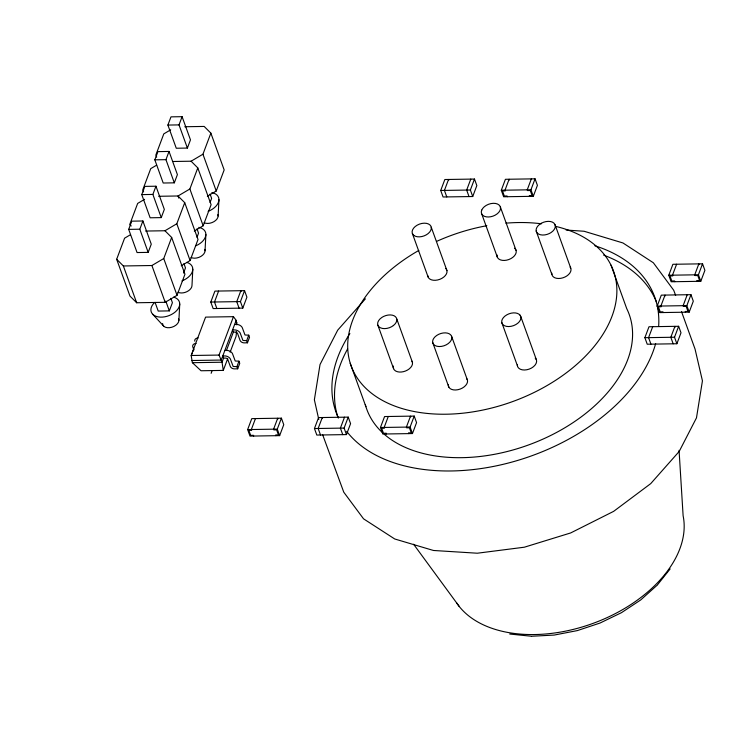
<?xml version="1.0" encoding="UTF-8"?>
<svg xmlns="http://www.w3.org/2000/svg" width="742" height="742" viewBox="0 0 742 742"><rect width="100%" height="100%" fill="white"/><g stroke="black" fill="none" stroke-linecap="round" stroke-linejoin="round"><path stroke-width="1.11" d="M178.915 320.312L179.731 304.007M192.809 269.235L191.983 285.54A8.459 5.37 -19.9 0 1 186.882 291.699A8.459 5.37 -19.9 0 1 178.006 292.255M205.052 250.777L205.877 234.463M218.12 216.005L218.946 199.691M236.42 331.637L236.141 336.191L230.113 352.227M236.819 324.801L236.169 320.358L233.47 316.676L205.59 317.112L191.158 355.501L192.382 362.69L201.045 370.759L223.286 370.406L227.701 358.646M145.562 231.05L164.965 230.753L171.662 237.449L184.953 274.234L177.032 295.316L165.197 302.309L136.658 302.755L129.961 296.058L116.67 259.264L124.591 238.182L130.509 234.695M128.691 229.38L131.77 221.162L142.891 220.986L151.266 244.164L148.177 252.382L137.066 252.549L128.691 229.38L139.802 229.204L142.891 220.986M141.759 194.608L144.848 186.39L155.959 186.223L164.334 209.392L161.246 217.61L150.134 217.786L141.759 194.608L152.871 194.432L155.959 186.223M154.828 159.836L157.916 151.628L169.028 151.451L177.403 174.62L174.314 182.838L163.203 183.014L154.828 159.836L165.948 159.66L169.028 151.451M167.896 125.064L170.985 116.856L182.096 116.679L190.471 139.858L187.392 148.066L176.271 148.242L167.896 125.064L179.017 124.897L182.096 116.679M116.67 259.264L123.358 265.97L151.897 265.515L163.741 258.531L171.662 237.449M164.965 230.753L176.809 223.759L184.73 202.677L178.034 195.981L158.63 196.287M178.822 198.142L178.034 195.981L189.878 188.987L197.799 167.905L191.102 161.209L172.84 161.496M191.102 161.209L202.946 154.215L210.867 133.143L204.18 126.437L184.767 126.743M155.069 302.374L158.213 311.065L169.324 310.889L172.413 302.68L170.845 298.33M183.552 273.047L185.481 267.908L183.914 263.568M197.01 237.245L198.55 233.136L196.982 228.796M210.079 202.473L211.618 198.364L210.051 194.024M181.224 265.794L190.1 260.553L198.021 239.471L184.73 202.677M194.293 231.022L203.169 225.781L211.099 204.699L197.799 167.905M207.361 196.25L216.237 191.009L224.167 169.927L210.867 133.143M210.793 302.05L214.911 291.105L244.554 290.641L246.91 297.152L242.801 308.106L213.149 308.57L210.793 302.05L240.445 301.586L244.554 290.641M191.761 354.426L192.447 352.608M192.79 351.689L193.82 348.953M218.612 291.04L214.503 301.994L216.85 308.514M211.136 373.319L212.166 370.583M223.286 370.406L222.034 362.226L219.038 355.066L233.47 316.676M236.169 320.358L221.246 360.055L191.603 360.519M224.854 350.474L227.321 350.456A4.99 3.385 20.6 0 1 232.441 353.517L235.223 361.011L238.97 361.178L236.911 366.65L233.164 366.483L230.382 358.998A4.99 3.385 20.6 0 0 225.262 355.937L222.795 355.947L223.574 358.117L222.034 362.226L192.382 362.69M226.449 350.484L233.35 332.11L232.571 329.94L235.038 329.93A4.99 3.385 20.6 0 1 240.158 332.982L242.94 340.476L246.687 340.643L248.746 335.171L244.999 334.994L242.217 327.51A4.99 3.385 20.6 0 0 237.097 324.449L234.63 324.467M236.179 324.579L236.958 322.529M223.574 358.117L225.429 358.089A1.994 1.354 20.6 0 1 227.803 359.508L230.289 366.39A3.487 2.374 20.6 0 0 234.453 368.876L237.69 368.82L239.749 363.348L238.97 361.178M233.35 332.11L235.205 332.082A1.994 1.354 20.6 0 1 237.579 333.501L240.065 340.383A3.487 2.374 20.6 0 0 244.229 342.869L247.466 342.813L249.525 337.341L248.746 335.171M247.642 429.581L251.761 418.636L281.403 418.173L283.759 424.684L279.641 435.637L249.998 436.101L247.642 429.581L277.285 429.117L281.403 418.173M255.461 418.571L251.343 429.525L251.612 430.249L248.83 430.295L250.657 435.359L253.439 435.322L253.699 436.046M314.45 428.542L318.568 417.588L348.221 417.125L350.576 423.636L346.458 434.589L316.806 435.053L314.45 428.542L344.103 428.069L348.221 417.125M344.511 417.18L340.392 428.134L342.748 434.645M440.72 190.471L444.838 179.518L474.481 179.054L476.837 185.574L472.728 196.519L443.076 196.982L440.72 190.471L470.372 190.008L474.481 179.054M470.78 179.11L466.662 190.063L469.018 196.584M380.451 427.503L384.569 416.55L414.212 416.086L416.568 422.606L412.459 433.56L382.807 434.024L380.451 427.503L410.103 427.04L414.212 416.086M388.27 416.494L384.161 427.448L384.421 428.171L381.638 428.217L383.475 433.282L386.248 433.235L386.517 433.968M501.295 190.249L505.413 179.295L535.056 178.831L537.412 185.352L533.303 196.305L503.651 196.769L501.295 190.249L530.947 189.785L535.056 178.831M531.355 178.887L527.237 189.841L527.497 190.564L530.28 190.527L532.116 195.591L529.334 195.638L529.593 196.361M644.872 337.693L648.99 326.749L678.642 326.285L680.998 332.796L676.88 343.75L647.228 344.214L644.872 337.693L674.524 337.23L678.642 326.285M657.18 306.094L661.298 295.14L690.95 294.676L693.306 301.196L689.188 312.141L659.536 312.605L657.18 306.094L686.832 305.63L690.95 294.676M668.783 275.236L672.892 264.282L702.544 263.818L704.9 270.338L700.782 281.292L671.139 281.756L668.783 275.236L698.426 274.772L702.544 263.818M652.7 326.684L648.582 337.638L650.938 344.158M676.602 264.226L672.484 275.18L672.744 275.903L669.97 275.95L671.798 281.014L674.58 280.968L674.84 281.7M687.24 294.732L683.122 305.685L683.382 306.409L686.164 306.363L688.001 311.436L685.218 311.482L685.478 312.206M657.449 584.872L670.147 568.91M365.407 298.831L337.712 330.144L320.025 364.535L314.367 399.78L318.782 419.453M656.976 585.355L640.736 599.926L621.499 612.66L600.009 623.048L577.313 630.598L554.163 635.069L531.569 636.256M170.706 129.794L163.796 133.875L155.876 154.957L156.655 157.119M156.655 165.151L150.728 168.647L142.807 189.729L143.586 191.89M144.569 199.338L137.66 203.419L129.739 224.501L131.223 225.985M198.142 337.962L197.641 338A4.99 3.385 20.6 0 0 194.775 341.181M196.083 343.435L195.582 343.472A4.99 3.385 20.6 0 0 192.716 346.653L193.894 350.011M191.158 355.501L219.038 355.066M566.127 230.039L584.093 231.254L622.946 242.959L653.35 262.77L673.699 290.224L675.665 295.427M509.708 634.03L531.003 636.2M535.195 358.098L535.733 358.609A9.961 6.326 -19.9 0 1 531.513 368.041A9.961 6.326 -19.9 0 1 518.76 368.208L517.935 367.179A9.961 6.326 -19.9 0 1 517.424 364.665M152.759 314.283L163.657 326.128M445.664 268.409L446.09 268.938M413.6 544.229L459.344 606.604M699.103 264.606L698.834 263.883L694.725 274.828L694.985 275.551L697.768 275.514L699.595 280.578L696.812 280.624L697.081 281.348M698.426 274.772L700.782 281.292M686.832 305.63L689.188 312.141M681.481 311.519L695.05 349.065L702.442 380.832L696.478 417.867L679.19 451.451L650.734 483.617L613.634 511.359L570.681 532.942L524.334 547.206L477.319 553.217L433.458 550.471L394.725 538.98L363.543 518.825L343.778 492.206L322.622 434.664M665.268 295.808L665.008 295.084L660.89 306.038L661.15 306.761L658.367 306.798L660.204 311.872L662.977 311.825L663.246 312.549M675.192 327.064L674.932 326.341L670.814 337.295L673.17 343.806M674.524 337.23L676.88 343.75M611.028 265.163L626.73 308.616A139.515 88.567 -19.9 0 1 554.181 433.708A139.515 88.567 -19.9 0 1 384.273 434.274M555.062 224.752L570.765 268.196M530.947 189.785L533.303 196.305M536.178 231.031L551.89 274.484M509.383 179.963L509.114 179.239L505.005 190.193L505.265 190.917L502.482 190.954L504.319 196.027L507.092 195.981L507.361 196.704M500.321 206.851L516.024 250.304M520.671 316.277L536.373 359.731M481.771 214.048L497.474 257.493M470.372 190.008L472.728 196.519M501.777 322.529L517.489 365.982M448.808 180.185L448.539 179.462L444.43 190.416L446.777 196.927M431.241 227.191L446.953 270.644M451.6 336.312L467.302 379.765M412.367 233.47L428.069 276.924M432.688 342.461L448.827 387.12M396.757 318.939L412.459 362.393M377.882 325.219L393.585 368.672M410.771 416.874L410.512 416.151L406.393 427.095L406.653 427.819L409.436 427.782L411.263 432.846L408.49 432.892L408.749 433.616M410.103 427.04L412.459 433.56M350.205 363.246L365.917 406.699M344.103 428.069L346.458 434.589M322.538 418.256L322.278 417.533L318.16 428.477L320.516 434.998M202.946 154.215L216.237 191.009M241.113 291.421L240.853 290.697L236.735 301.651L239.091 308.162M179.017 124.897L187.392 148.066M240.445 301.586L242.801 308.106M277.962 418.952L277.703 418.228L273.585 429.182L273.844 429.906L276.627 429.859L278.454 434.923L275.681 434.97L275.941 435.693M246.687 340.643L247.466 342.813M277.285 429.117L279.641 435.637M189.878 188.987L203.169 225.781M165.948 159.66L174.314 182.838M236.911 366.65L237.69 368.82M176.809 223.759L190.1 260.553M152.871 194.432L161.246 217.61M163.741 258.531L177.032 295.316M139.802 229.204L148.177 252.382M165.791 301.113L169.324 310.889M151.897 265.515L165.197 302.309M123.358 265.97L136.658 302.755M679.06 450.338L683.122 515.783A122.3 77.632 -19.9 0 1 596.253 622.176A122.3 77.632 -19.9 0 1 456.627 602.894M211.841 192.586A14.951 9.488 -19.9 0 1 218.807 201.008A14.951 9.488 -19.9 0 1 208.131 211.34M217.86 214.614A8.459 5.37 -19.9 0 1 213.984 221.645A8.459 5.37 -19.9 0 1 204.143 222.721M173.693 297.152A14.951 9.488 -19.9 0 1 176.8 310.462A14.951 9.488 -19.9 0 1 156.265 316.389A14.951 9.488 -19.9 0 1 154.345 302.727M178.655 318.921A8.459 5.37 -19.9 0 1 171.745 327.259A8.459 5.37 -19.9 0 1 162.6 323.558M186.761 262.38A14.951 9.488 -19.9 0 1 192.558 270.988A14.951 9.488 -19.9 0 1 181.985 280.884M198.773 227.358A14.951 9.488 -19.9 0 1 205.794 235.446A14.951 9.488 -19.9 0 1 195.962 245.75M204.792 249.386A8.459 5.37 -19.9 0 1 200.906 256.417A8.459 5.37 -19.9 0 1 191.074 257.483M594.815 245.741A169.417 107.544 -19.9 0 1 658.646 326.443M655.668 343.546A169.417 107.544 -19.9 0 1 514.234 461.431A169.417 107.544 -19.9 0 1 346.662 431.362M338.445 417.978A169.417 107.544 -19.9 0 1 349.881 333.575M338.074 417.746A169.417 107.544 -19.9 0 1 347.618 348.925M603.626 255.118A169.417 107.544 -19.9 0 1 656.512 302.142M446.498 269.448A9.961 6.326 -19.9 0 1 441.935 278.333A9.961 6.326 -19.9 0 1 429.711 278.973L428.718 278.046A9.961 6.326 -19.9 0 1 427.809 275.662M514.466 248.208A9.961 6.326 -19.9 0 1 516.061 252.929L515.495 254.32A9.961 6.326 -19.9 0 1 504.291 260.442A9.961 6.326 -19.9 0 1 497.047 254.96M570.125 267.083A9.961 6.326 -19.9 0 1 566.767 275.996L565.052 276.97A9.961 6.326 -19.9 0 1 551.825 273.167M466.681 378.633A9.961 6.326 -19.9 0 1 467.386 382.38L466.848 383.772A9.961 6.326 -19.9 0 1 455.727 389.986A9.961 6.326 -19.9 0 1 448.344 384.597M412.005 361.196A9.961 6.326 -19.9 0 1 409.065 369.015L407.451 370.082A9.961 6.326 -19.9 0 1 397.304 371.696A9.961 6.326 -19.9 0 1 393.455 366.056M381.768 431.983A139.515 88.567 -19.9 0 1 365.296 404.548M555.99 226.458A139.515 88.567 -19.9 0 1 581.116 360.427A139.515 88.567 -19.9 0 1 375.74 396.321A139.515 88.567 -19.9 0 1 418.822 250.434M436.472 241.456A139.515 88.567 -19.9 0 1 486.854 225.707M505.914 223.166A139.515 88.567 -19.9 0 1 541.41 223.796M481.716 210.125L481.345 211.507A9.961 6.326 -19.9 0 0 488.588 216.989A9.961 6.326 -19.9 0 0 499.793 210.867L500.358 209.485A9.961 6.326 -19.9 0 0 493.244 203.317A9.961 6.326 -19.9 0 0 481.716 210.125M451.683 338.936L451.145 340.318A9.961 6.326 -19.9 0 1 439.088 346.542A9.961 6.326 -19.9 0 1 432.985 339.771L433.718 338.389A9.961 6.326 -19.9 0 1 445.358 332.861A9.961 6.326 -19.9 0 1 451.683 338.936M541.196 223.333L539.573 224.409A9.961 6.326 -19.9 0 0 537.468 233.257A9.961 6.326 -19.9 0 0 549.349 233.517L551.065 232.543A9.961 6.326 -19.9 0 0 553.959 223.138A9.961 6.326 -19.9 0 0 541.196 223.333M393.362 325.562L391.748 326.638A9.961 6.326 -19.9 0 1 378.986 326.832A9.961 6.326 -19.9 0 1 381.88 317.428L383.595 316.444A9.961 6.326 -19.9 0 1 395.477 316.713A9.961 6.326 -19.9 0 1 393.362 325.562M414.008 235.52L413.006 234.593A9.961 6.326 -19.9 0 1 417.199 225.16A9.961 6.326 -19.9 0 1 429.961 224.965L430.787 225.995A9.961 6.326 -19.9 0 1 426.233 234.88A9.961 6.326 -19.9 0 1 414.008 235.52M520.031 315.155L519.038 314.218A9.961 6.326 -19.9 0 0 506.814 314.84A9.961 6.326 -19.9 0 0 502.232 323.725L503.048 324.764A9.961 6.326 -19.9 0 0 515.811 324.588A9.961 6.326 -19.9 0 0 520.031 315.155"/></g></svg>
